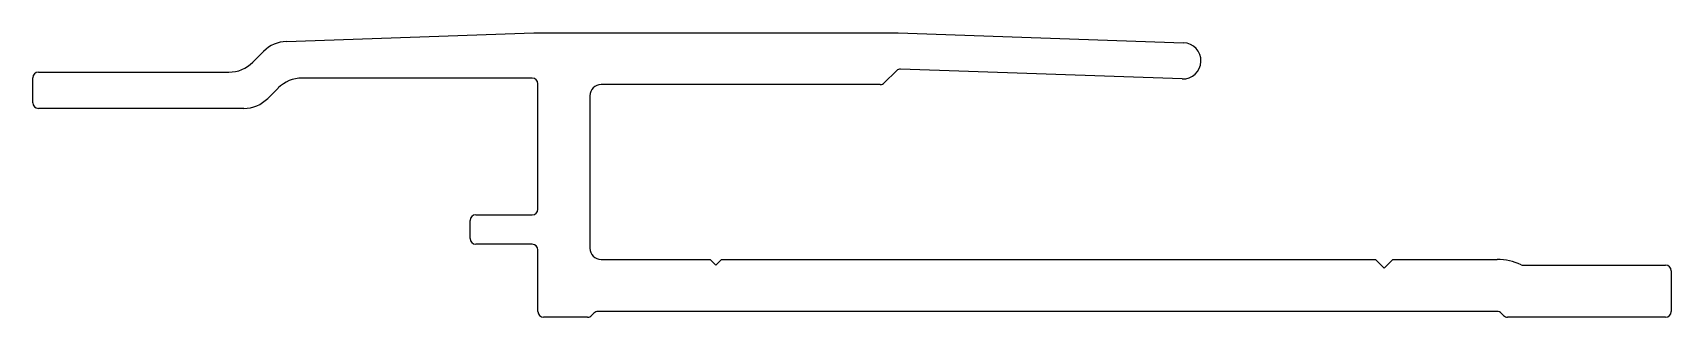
# Model space of a CAD drawing. Header units: inches. Extents: x -28.6 to 43.9, y -0.2 to 12.4.
import ezdxf

# ---------------------------------------------------------------- set-up
doc = ezdxf.new("R2010")
doc.units = ezdxf.units.IN
doc.header["$MEASUREMENT"] = 0
doc.layers.add('CLIP', color=7, linetype='Continuous')

msp = doc.modelspace()

# ---------------------------------------------------------------- linework, layer by layer
at = {"layer": 'CLIP'}
for p, q in [((-17.371, 11.995), (-6.426, 12.377)), ((-6.426, 12.377), (9.698, 12.377)), ((9.698, 12.377), (22.324, 11.937)), ((-18.859, 11.077), (-18.379, 11.557)), ((-28.596, 9.287), (-28.596, 10.387)), ((-28.346, 10.637), (-19.92, 10.637)), ((-6.492, 10.376), (-16.676, 10.376)), ((9.622, 10.7), (9.083, 10.161)), ((22.268, 10.338), (9.807, 10.773)), ((-17.737, 9.936), (-18.196, 9.477)), ((-6.242, 4.577), (-6.242, 10.126)), ((-3.942, 9.587), (-3.942, 2.851)), ((8.906, 10.087), (-3.442, 10.087)), ((-19.257, 9.037), (-28.346, 9.037)), ((-9.242, 3.277), (-9.242, 4.077)), ((-8.992, 4.327), (-6.492, 4.327)), ((-6.492, 3.027), (-8.992, 3.027)), ((-6.242, 0.051), (-6.242, 2.777)), ((-3.442, 2.351), (1.386, 2.351)), ((1.386, 2.351), (1.636, 2.101)), ((1.636, 2.101), (1.886, 2.351)), ((1.886, 2.351), (30.825, 2.351)), ((30.825, 2.351), (31.206, 1.97)), ((31.206, 1.97), (31.587, 2.351)), ((31.587, 2.351), (36.206, 2.351)), ((37.362, 2.101), (43.656, 2.101)), ((43.906, 1.851), (43.906, 0.051)), ((36.206, 0.051), (-3.588, 0.051)), ((-4.045, -0.199), (-5.992, -0.199)), ((-3.765, -0.022), (-3.868, -0.126)), ((36.486, -0.126), (36.383, -0.022)), ((43.656, -0.199), (36.663, -0.199))]:
    msp.add_line(p, q, dxfattribs=at)
for centre, radius, start, end in [((-17.318, 10.496), 1.5, 92, 135), ((22.296, 11.137), 0.8, 268, 88), ((-19.92, 12.137), 1.5, 270, 315), ((-28.346, 10.387), 0.25, 90, 180), ((-16.676, 8.876), 1.5, 90, 135), ((-6.492, 10.126), 0.25, 0, 90), ((8.906, 10.337), 0.25, 270, 315), ((9.798, 10.523), 0.25, 88, 135), ((-19.257, 10.537), 1.5, 270, 315), ((-3.442, 9.587), 0.5, 90, 180), ((-28.346, 9.287), 0.25, 180, 270), ((-6.492, 4.577), 0.25, 270, 0), ((-8.992, 4.077), 0.25, 90, 180), ((-8.992, 3.277), 0.25, 180, 270), ((-6.492, 2.777), 0.25, 360, 90), ((-3.442, 2.851), 0.5, 180, 270), ((36.206, -0.199), 2.55, 65.60425, 90), ((37.362, 2.351), 0.25, 245.60425, 270), ((43.656, 1.851), 0.25, 0, 90), ((-5.992, 0.051), 0.25, 180, 270), ((-3.588, -0.199), 0.25, 90, 135), ((36.206, -0.199), 0.25, 45, 90), ((43.656, 0.051), 0.25, 270, 0), ((-4.045, 0.051), 0.25, 270, 315), ((36.663, 0.051), 0.25, 225, 270)]:
    msp.add_arc(centre, radius, start, end, dxfattribs=at)

doc.saveas('drawing.dxf')
